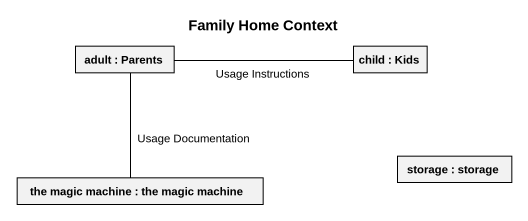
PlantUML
@startuml
title Family Home Context
rectangle "adult : Parents" as adult
rectangle "child : Kids" as child
rectangle "the magic machine : the magic machine" as the_magic_machine
rectangle "storage : storage" as storage_
adult -right- child : Usage Instructions
the_magic_machine -up- adult : Usage Documentation
@enduml
